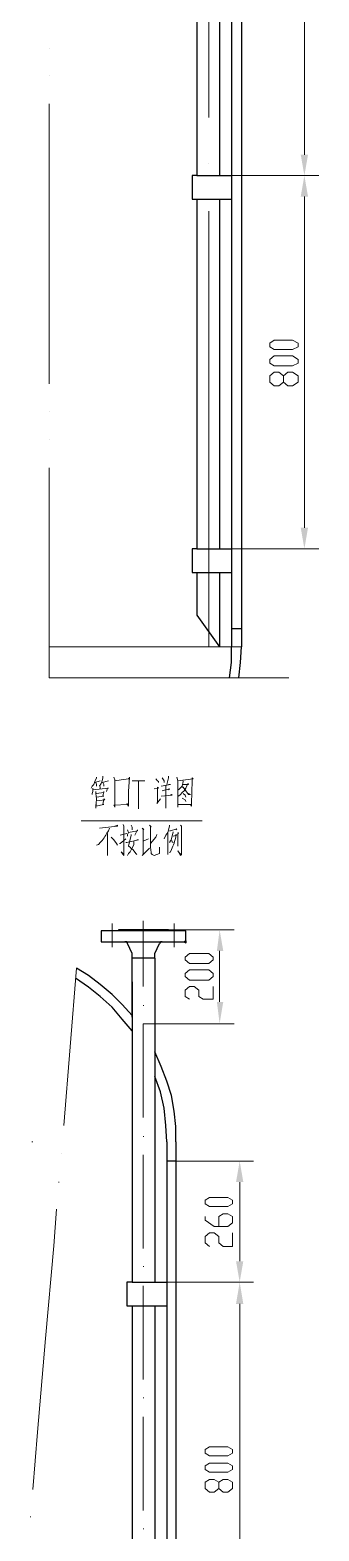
# Model space of a CAD drawing. Header units: millimetres. Extents: x 1435 to 2259, y 1083 to 2249.
# Drawn here: x 1951 to 2008.1, y 1638.4 to 1935.3 of the extents above; entities that cross this region are included whole.
import ezdxf

# ---------------------------------------------------------------- set-up
doc = ezdxf.new("R2010")
doc.units = ezdxf.units.MM
doc.layers.add('1', color=7, linetype='Continuous')

msp = doc.modelspace()

# ---------------------------------------------------------------- hatches: boundary and pattern name
h = msp.add_hatch(color=0)
h.dxf.hatch_style = 2
h.paths.add_polyline_path([(2004.51, 1910.66), (2005.95, 1910.66), (2005.23, 1906.52)])
h = msp.add_hatch(color=0)
h.dxf.hatch_style = 2
h.paths.add_polyline_path([(2004.51, 1902.38), (2005.95, 1902.38), (2005.23, 1906.52)])
h = msp.add_hatch(color=0)
h.dxf.hatch_style = 2
h.paths.add_polyline_path([(2004.51, 1836.86), (2005.95, 1836.86), (2005.23, 1832.72)])
h = msp.add_hatch(color=0)
h.dxf.hatch_style = 2
h.paths.add_polyline_path([(1981.83, 1754.6), (1981.47, 1754.78), (1981.47, 1755.14), (1981.83, 1755.32), (1982.01, 1755.14), (1982.01, 1754.78)])
h = msp.add_hatch(color=0)
h.dxf.hatch_style = 2
h.paths.add_polyline_path([(1987.95, 1753.16), (1989.21, 1753.16), (1988.49, 1757.3)])
h = msp.add_hatch(color=0)
h.dxf.hatch_style = 2
h.paths.add_polyline_path([(1987.95, 1743.08), (1989.21, 1743.08), (1988.49, 1738.76)])
h = msp.add_hatch(color=0)
h.dxf.hatch_style = 2
h.paths.add_polyline_path([(1991.73, 1707.44), (1993.17, 1707.44), (1992.45, 1711.58)])
h = msp.add_hatch(color=0)
h.dxf.hatch_style = 2
h.paths.add_polyline_path([(1991.73, 1691.78), (1993.17, 1691.78), (1992.45, 1687.64)])
h = msp.add_hatch(color=0)
h.dxf.hatch_style = 2
h.paths.add_polyline_path([(1991.73, 1683.32), (1993.17, 1683.32), (1992.45, 1687.64)])

# ---------------------------------------------------------------- linework, layer by layer
at = {"layer": '1', "color": 0, "lineweight": 25}
for points in [[(1990.83, 2008.22), (1990.83, 1813.28)], [(1992.81, 2008.22), (1992.81, 1813.28)], [(1983.99, 1975.82), (1983.99, 1906.52)], [(1988.49, 1975.82), (1988.49, 1906.52)], [(1983.99, 1906.52), (1983.09, 1906.52), (1983.09, 1901.84), (1983.99, 1901.84)], [(1983.99, 1906.52), (1990.83, 1906.52)], [(1983.99, 1901.84), (1983.99, 1832.72)], [(1983.99, 1901.84), (1990.83, 1901.84)], [(1988.49, 1901.84), (1988.49, 1832.72)], [(1983.99, 1832.72), (1983.09, 1832.72), (1983.09, 1828.04), (1983.99, 1828.04)], [(1983.99, 1832.72), (1990.83, 1832.72)], [(1983.99, 1828.04), (1990.83, 1828.04)], [(1983.99, 1828.04), (1983.99, 1819.58)], [(1988.49, 1828.04), (1988.49, 1813.28)], [(1983.99, 1819.58), (1988.49, 1813.28)], [(1992.81, 1816.88), (1990.83, 1816.88)], [(1990.47, 1807.16), (1990.83, 1810.22), (1990.83, 1813.28)], [(1992.27, 1807.16), (1992.63, 1810.22), (1992.81, 1813.28)], [(1965.09, 1754.96), (1981.83, 1754.96), (1981.83, 1757.12), (1965.09, 1757.12), (1965.09, 1754.96)], [(1978.41, 1757.12), (1978.41, 1757.3), (1968.51, 1757.3), (1968.51, 1757.12)], [(1971.21, 1751.72), (1971.21, 1752.62), (1970.31, 1754.6), (1970.13, 1754.96), (1969.77, 1754.96)], [(1977.15, 1754.96), (1976.79, 1754.96), (1976.61, 1754.6)], [(1975.71, 1751.72), (1975.71, 1752.62), (1976.61, 1754.6)], [(1971.21, 1740.38), (1969.23, 1742.54), (1967.25, 1744.52), (1964.91, 1746.5), (1962.57, 1748.3), (1960.23, 1749.74)], [(1971.21, 1740.02), (1971.21, 1751.72)], [(1975.71, 1751.72), (1971.21, 1751.72)], [(1975.71, 1751.72), (1975.71, 1687.64)], [(1971.21, 1737.32), (1969.23, 1739.66), (1967.25, 1742), (1964.91, 1744.16), (1962.57, 1745.96), (1960.05, 1747.76)], [(1971.21, 1747.04), (1971.21, 1687.64)], [(1979.85, 1715.36), (1979.85, 1718.42), (1979.49, 1721.48), (1978.95, 1724.54), (1978.05, 1727.42), (1976.97, 1730.3), (1975.71, 1733.18)], [(1978.05, 1715.36), (1977.87, 1718.6), (1977.51, 1722.02), (1976.79, 1725.26), (1975.71, 1728.32)], [(1978.05, 1715.36), (1978.05, 1520.24)], [(1979.85, 1715.36), (1979.85, 1520.24)], [(1979.85, 1711.58), (1978.05, 1711.58)], [(1971.21, 1687.64), (1970.13, 1687.64), (1970.13, 1682.96), (1971.21, 1682.96)], [(1971.21, 1687.64), (1978.05, 1687.64)], [(1971.21, 1682.96), (1971.21, 1613.66)], [(1971.21, 1682.96), (1978.05, 1682.96)], [(1975.71, 1682.96), (1975.71, 1613.66)]]:
    msp.add_lwpolyline(points, dxfattribs=at)
at = {"layer": '1', "color": 0, "lineweight": 9}
for points in [[(1986.33, 2004.44), (1986.33, 1918.04)], [(2005.23, 1910.66), (2005.23, 1976.36)], [(1954.83, 1931.72), (1954.83, 1931.72)], [(1954.83, 1926.32), (1954.83, 1926.32)], [(1954.83, 1920.74), (1954.83, 1865.3)], [(1986.33, 1908.86), (1986.33, 1908.86)], [(1990.83, 1906.52), (2008.11, 1906.52)], [(1991.01, 1906.52), (2008.11, 1906.52)], [(2005.23, 1836.86), (2005.23, 1902.38)], [(1986.33, 1899.5), (1986.33, 1813.28)], [(2003.97, 1872.68), (2002.89, 1872.14), (1999.29, 1872.14), (1998.39, 1872.68), (1998.39, 1873.4), (1999.29, 1873.94), (2002.89, 1873.94), (2003.97, 1873.4), (2003.97, 1872.68)], [(2003.97, 1869.44), (2002.89, 1868.9), (1999.29, 1868.9), (1998.39, 1869.44), (1998.39, 1870.16), (1999.29, 1870.88), (2002.89, 1870.88), (2003.97, 1870.16), (2003.97, 1869.44)], [(2003.97, 1865.66), (2002.89, 1864.94), (2001.99, 1864.94), (2001.09, 1865.66), (2001.09, 1866.92), (2000.19, 1867.64), (1999.29, 1867.64), (1998.39, 1866.92), (1998.39, 1865.66), (1999.29, 1864.94), (2000.19, 1864.94), (2001.09, 1865.66)], [(2001.09, 1866.92), (2001.99, 1867.64), (2002.89, 1867.64), (2003.97, 1866.92), (2003.97, 1865.66)], [(1954.83, 1859.9), (1954.83, 1859.9)], [(1954.83, 1854.32), (1954.83, 1854.32)], [(1954.83, 1848.74), (1954.83, 1807.16), (2002.17, 1807.16)], [(1990.83, 1832.72), (2008.11, 1832.72)], [(1992.81, 1813.28), (1954.83, 1813.28)], [(1964.19, 1787.54), (1964.19, 1787.36), (1963.83, 1786.64), (1963.65, 1786.1), (1963.65, 1786.1), (1963.29, 1785.74), (1963.11, 1785.38)], [(1965.45, 1787.72), (1965.45, 1787.36), (1965.27, 1786.82), (1965.09, 1786.28), (1964.91, 1785.92)], [(1967.61, 1787.54), (1967.79, 1787), (1967.79, 1781.6), (1967.61, 1781.96), (1970.31, 1782.14), (1970.13, 1782.32), (1970.49, 1781.78), (1970.49, 1782.5), (1970.49, 1783.4), (1970.49, 1784.66), (1970.67, 1787.54), (1970.67, 1787.36), (1970.49, 1787.18), (1969.05, 1787), (1969.05, 1787), (1967.79, 1786.82)], [(1978.41, 1787.72), (1978.41, 1787.36), (1978.05, 1786.1)], [(1980.03, 1787.54), (1980.21, 1786.82), (1980.21, 1781.6), (1980.21, 1782.14), (1982.73, 1782.14), (1982.55, 1782.14), (1982.19, 1782.14)], [(1963.47, 1785.38), (1963.47, 1784.84), (1963.47, 1784.66), (1963.29, 1784.3), (1963.29, 1784.12)], [(1963.47, 1785.02), (1966.53, 1785.38), (1966.35, 1785.38), (1966.17, 1784.66)], [(1963.83, 1786.46), (1964.91, 1786.82)], [(1964.01, 1786.46), (1964.19, 1786.1), (1964.19, 1785.74)], [(1964.01, 1784.66), (1964.01, 1784.3), (1964.19, 1783.22), (1964.01, 1781.42), (1964.01, 1781.78), (1964.01, 1782.14)], [(1964.19, 1784.3), (1965.63, 1784.48), (1965.63, 1784.66), (1965.45, 1783.76), (1965.63, 1783.76), (1964.19, 1783.58)], [(1964.73, 1785.92), (1964.91, 1785.56), (1964.91, 1785.2)], [(1965.27, 1786.46), (1966.53, 1786.82)], [(1965.45, 1786.46), (1965.63, 1786.1), (1965.63, 1785.74)], [(1971.21, 1786.82), (1973.73, 1786.82)], [(1972.47, 1786.82), (1972.47, 1781.24)], [(1975.53, 1785.2), (1976.43, 1785.38), (1976.25, 1785.56), (1976.25, 1782.5), (1976.07, 1782.32), (1976.79, 1783.22)], [(1975.89, 1787.18), (1976.25, 1786.82), (1976.43, 1786.64), (1976.43, 1786.46)], [(1976.97, 1785.74), (1978.77, 1786.1), (1978.77, 1786.1), (1978.41, 1786.1)], [(1977.15, 1787.36), (1977.51, 1786.82), (1977.51, 1786.64), (1977.51, 1786.46), (1977.51, 1786.82)], [(1977.15, 1784.84), (1978.59, 1785.2), (1978.59, 1785.2), (1978.41, 1785.02)], [(1977.87, 1785.92), (1977.87, 1781.42), (1977.87, 1782.14)], [(1980.21, 1786.82), (1983.27, 1787.18), (1983.09, 1787.36), (1983.09, 1786.82), (1982.91, 1782.32), (1982.91, 1781.78), (1982.73, 1782.14)], [(1981.29, 1786.82), (1981.29, 1786.64), (1981.11, 1785.74), (1980.57, 1785.2), (1980.39, 1785.02)], [(1981.11, 1786.1), (1981.29, 1786.1), (1982.37, 1786.1), (1982.19, 1786.28), (1981.83, 1785.38), (1981.47, 1784.84), (1981.11, 1784.48), (1980.75, 1784.12), (1980.39, 1783.76)], [(1981.11, 1785.56), (1981.29, 1785.56), (1982.37, 1784.12), (1982.73, 1784.12), (1982.37, 1784.3), (1982.19, 1784.3)], [(1964.19, 1782.86), (1965.81, 1783.04), (1965.63, 1783.22), (1965.45, 1782.14), (1965.63, 1782.14), (1964.01, 1781.78)], [(1976.97, 1783.76), (1979.13, 1783.94), (1978.95, 1784.12), (1978.77, 1783.94)], [(1981.11, 1783.4), (1981.65, 1783.04), (1981.83, 1782.68)], [(1981.29, 1784.3), (1981.65, 1783.94), (1981.83, 1783.58)], [(1961.13, 1778.9), (1985.07, 1778.9)], [(1964.73, 1777.46), (1968.33, 1777.82), (1968.33, 1778), (1967.79, 1777.82)], [(1966.35, 1776.38), (1966.35, 1772.42), (1966.35, 1772.06), (1966.35, 1772.42), (1966.35, 1772.78)], [(1968.33, 1774.04), (1968.15, 1774.4), (1967.61, 1775.12), (1967.07, 1775.66)], [(1968.87, 1776.02), (1970.13, 1776.38)], [(1969.41, 1778.18), (1969.59, 1777.82), (1969.59, 1777.82), (1969.59, 1772.42), (1969.59, 1772.24), (1969.59, 1772.06), (1969.05, 1772.78), (1969.59, 1772.24)], [(1970.31, 1777.1), (1970.49, 1776.56), (1970.31, 1776.2), (1970.31, 1776.02), (1970.31, 1775.84)], [(1970.49, 1776.56), (1972.29, 1776.92), (1972.29, 1777.1), (1971.75, 1776.02)], [(1971.03, 1778), (1971.21, 1777.64), (1971.21, 1777.46), (1971.21, 1777.1)], [(1973.19, 1777.46), (1973.55, 1777.1), (1973.37, 1777.28), (1973.37, 1772.24), (1973.19, 1772.06), (1974.63, 1773.5)], [(1974.63, 1778), (1974.99, 1777.64), (1974.81, 1777.82), (1974.81, 1773.68), (1974.99, 1772.6), (1974.99, 1772.42), (1975.17, 1772.24), (1975.53, 1772.06), (1976.07, 1772.24), (1976.61, 1772.42), (1976.61, 1772.42), (1976.61, 1773.68)], [(1974.81, 1774.4), (1975.89, 1775.66), (1976.07, 1776.2)], [(1978.59, 1778), (1978.59, 1777.82), (1978.23, 1776.56), (1977.87, 1776.02), (1977.51, 1775.3)], [(1978.23, 1776.56), (1978.23, 1772.24), (1978.23, 1773.14)], [(1978.59, 1776.92), (1978.77, 1776.92), (1978.77, 1776.92), (1980.03, 1777.28), (1980.03, 1777.28), (1979.85, 1777.1)], [(1979.31, 1776.74), (1979.31, 1776.74), (1978.95, 1775.3), (1978.77, 1774.94), (1978.59, 1774.58)], [(1980.75, 1778), (1980.93, 1777.82), (1980.93, 1777.64), (1980.93, 1772.6), (1980.93, 1772.6), (1980.93, 1772.24), (1980.75, 1772.06), (1980.21, 1772.96), (1980.75, 1772.24), (1980.93, 1772.42)], [(1980.21, 1776.56), (1980.39, 1776.38), (1980.21, 1776.38), (1980.21, 1773.86), (1980.21, 1774.22), (1980.21, 1774.58)], [(1968.69, 1774.4), (1968.87, 1774.4), (1969.95, 1775.3)], [(1969.95, 1774.58), (1970.13, 1774.58), (1970.13, 1774.58), (1972.47, 1775.12), (1972.11, 1775.12)], [(1973.55, 1774.94), (1974.45, 1775.3)], [(1978.95, 1775.12), (1979.13, 1774.76), (1979.31, 1774.58)], [(1967.25, 1753.88), (1967.25, 1758.56)], [(1973.37, 1759.1), (1973.37, 1746.14)], [(1979.49, 1753.88), (1979.49, 1758.56)], [(1978.41, 1757.3), (1991.37, 1757.3)], [(1987.23, 1751.36), (1986.33, 1750.64), (1982.55, 1750.64), (1981.65, 1751.36), (1981.65, 1751.9), (1982.55, 1752.62), (1986.33, 1752.62), (1987.23, 1751.9), (1987.23, 1751.36)], [(1988.49, 1753.16), (1988.49, 1743.08)], [(1960.23, 1749.74), (1957.71, 1718.6)], [(1987.23, 1748.12), (1986.33, 1747.4), (1982.55, 1747.4), (1981.65, 1748.12), (1981.65, 1748.66), (1982.55, 1749.38), (1986.33, 1749.38), (1987.23, 1748.66), (1987.23, 1748.12)], [(1982.55, 1743.62), (1981.65, 1744.16), (1981.65, 1745.42), (1982.55, 1746.14), (1983.45, 1746.14), (1984.35, 1745.42), (1984.35, 1744.16), (1985.25, 1743.62), (1987.23, 1743.62), (1987.23, 1746.14)], [(1973.37, 1742.36), (1973.55, 1742.36)], [(1973.37, 1738.76), (1973.37, 1720.22)], [(1973.37, 1738.76), (1991.37, 1738.76)], [(1973.37, 1716.44), (1973.55, 1716.44)], [(1951.41, 1715.36), (1951.59, 1715.36)], [(1957.17, 1713.02), (1957.17, 1713.02)], [(1973.37, 1712.84), (1973.37, 1694.3)], [(1979.85, 1711.58), (1995.15, 1711.58)], [(1956.63, 1707.44), (1956.81, 1707.44)], [(1992.45, 1707.44), (1992.45, 1691.78)], [(1991.01, 1703.12), (1990.11, 1702.58), (1986.51, 1702.58), (1985.61, 1703.12), (1985.61, 1703.84), (1986.51, 1704.38), (1990.11, 1704.38), (1991.01, 1703.84), (1991.01, 1703.12)], [(1956.27, 1702.04), (1955.73, 1694.84), (1954.11, 1676.48), (1952.49, 1657.94), (1951.59, 1646.6)], [(1988.31, 1698.62), (1988.31, 1700.6), (1989.21, 1701.14), (1990.11, 1701.14), (1991.01, 1700.6), (1991.01, 1699.34), (1990.11, 1698.62), (1987.41, 1698.62), (1985.61, 1699.88), (1985.61, 1700.6)], [(1986.51, 1694.66), (1985.61, 1695.38), (1985.61, 1696.64), (1986.51, 1697.36), (1987.41, 1697.36), (1988.31, 1696.64), (1988.31, 1695.38), (1989.21, 1694.66), (1991.01, 1694.66), (1991.01, 1697.36)], [(1973.37, 1690.7), (1973.55, 1690.7)], [(1973.37, 1686.92), (1973.37, 1668.38)], [(1978.05, 1687.64), (1995.15, 1687.64)], [(1978.05, 1687.64), (1995.15, 1687.64)], [(1992.45, 1617.8), (1992.45, 1683.32)], [(1973.37, 1664.78), (1973.55, 1664.78)], [(1973.37, 1661), (1973.37, 1642.46)], [(1991.01, 1653.8), (1990.11, 1653.26), (1986.51, 1653.26), (1985.61, 1653.8), (1985.61, 1654.52), (1986.51, 1655.06), (1990.11, 1655.06), (1991.01, 1654.52), (1991.01, 1653.8)], [(1991.01, 1650.56), (1990.11, 1650.02), (1986.51, 1650.02), (1985.61, 1650.56), (1985.61, 1651.28), (1986.51, 1651.82), (1990.11, 1651.82), (1991.01, 1651.28), (1991.01, 1650.56)], [(1991.01, 1646.78), (1990.11, 1646.06), (1989.21, 1646.06), (1988.31, 1646.78), (1988.31, 1648.04), (1987.41, 1648.58), (1986.51, 1648.58), (1985.61, 1648.04), (1985.61, 1646.78), (1986.51, 1646.06), (1987.41, 1646.06), (1988.31, 1646.78)], [(1988.31, 1648.04), (1989.21, 1648.58), (1990.11, 1648.58), (1991.01, 1648.04), (1991.01, 1646.78)], [(1951.05, 1641.2), (1951.23, 1641.2)], [(1973.37, 1638.86), (1973.55, 1638.86)]]:
    msp.add_lwpolyline(points, dxfattribs=at)
for points, knots in [([(1966.71, 1777.46), (1966.71, 1777.46), (1966.53, 1776.92), (1966.53, 1776.92), (1965.63, 1775.48), (1965.81, 1775.48), (1964.55, 1774.22), (1964.55, 1774.22), (1964.19, 1774.04), (1964.19, 1774.04)], [0, 0, 0, 0, 1, 1, 1, 2, 2, 2, 3, 3, 3, 3]), ([(1971.03, 1776.2), (1971.03, 1776.2), (1971.03, 1776.02), (1971.03, 1776.02), (1971.03, 1776.02), (1970.49, 1773.86), (1970.49, 1773.86), (1970.49, 1773.86), (1970.85, 1773.68), (1970.85, 1773.68), (1971.03, 1773.32), (1971.57, 1773.14), (1971.93, 1772.42), (1971.93, 1772.42), (1972.11, 1772.24), (1972.11, 1772.24)], [0, 0, 0, 0, 1, 1, 1, 2, 2, 2, 3, 3, 3, 4, 4, 4, 5, 5, 5, 5]), ([(1979.31, 1775.84), (1979.31, 1775.84), (1980.03, 1776.02), (1980.03, 1776.02), (1980.03, 1776.02), (1979.85, 1776.2), (1979.85, 1776.2), (1979.85, 1776.2), (1979.85, 1775.66), (1979.85, 1775.66), (1979.49, 1774.22), (1979.31, 1774.04), (1978.77, 1772.78), (1978.77, 1772.78), (1978.59, 1772.6), (1978.59, 1772.6)], [0, 0, 0, 0, 1, 1, 1, 2, 2, 2, 3, 3, 3, 4, 4, 4, 5, 5, 5, 5]), ([(1971.57, 1774.94), (1971.57, 1774.94), (1971.57, 1774.22), (1971.57, 1774.22), (1971.21, 1773.68), (1971.03, 1772.78), (1970.49, 1772.42), (1970.49, 1772.42), (1970.31, 1772.06), (1970.31, 1772.06)], [0, 0, 0, 0, 1, 1, 1, 2, 2, 2, 3, 3, 3, 3])]:
    msp.add_open_spline(points, degree=3, knots=knots, dxfattribs=at)

doc.saveas('drawing.dxf')
